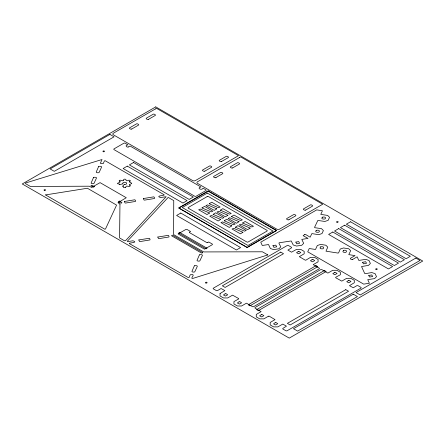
<?xml version="1.0" encoding="UTF-8"?>
<svg xmlns="http://www.w3.org/2000/svg" width="445" height="445" viewBox="0 0 445 445"><rect width="100%" height="100%" fill="white"/><g stroke="black" fill="none" stroke-linecap="round" stroke-linejoin="round"><path stroke-width="0.67" d="M123.443 180.397C123.137 178.606 126.43 178.768 126.107 180.47C127.593 181.716 129.033 178.901 130.29 180.898M125.707 187.351C126.035 184.319 129.128 187.862 130.296 185.849M129.3 184.881C131.904 182.934 133.211 184.013 129.267 181.888M122.687 186.194L124.188 184.464M120.15 181.844C119.421 183.045 114.793 183.412 119.555 184.147M123.415 180.431C122.164 181.738 120.411 178.94 119.193 180.887M129.267 181.821L130.296 180.959M122.848 183.841L119.8 184.558M125.685 187.373L123.799 187.378M122.703 186.238L123.454 186.399L123.766 187.351M129.311 184.959L130.296 185.787M119.182 180.959L120.15 181.771M119.56 184.158L119.761 184.53M124.311 184.475A1.947 1.124 0 0 0 126.358 183.996A1.941 1.124 0 0 0 125.084 182.272A1.941 1.124 0 0 0 122.837 183.618M220.041 293.539L220.041 295.947L223.518 297.955L227.69 297.955L232.557 295.146L238.72 298.584L238.659 298.973L233.948 301.571L233.948 303.98L237.424 305.988L241.596 305.988L246.463 303.173L252.376 306.588A0.985 0.567 0 0 0 253.767 306.588L319.126 268.852A0.985 0.567 0 0 0 319.126 268.051L313.213 264.636L318.08 261.827L318.08 259.418L314.604 257.41L310.432 257.41L305.943 260.13L305.264 260.169L299.318 256.67L304.174 253.8L304.174 251.392L300.698 249.384L296.526 249.384L291.553 252.187L287.882 250.107L291.314 247.976A0.985 0.567 0 0 0 291.314 247.175L288.532 245.568A0.985 0.567 0 0 0 287.142 245.568L213.439 288.121A0.985 0.567 0 0 0 213.439 288.922L216.22 290.529A0.985 0.567 0 0 0 217.611 290.529L221.087 288.521L224.864 290.607L220.041 293.539M267.818 254.929L192.513 278.526C189.748 278.653 196.384 273.681 191.077 274.726C189.392 273.809 189.97 278.386 188.268 277.597L129.328 243.565C127.804 242.764 139.135 242.742 132.955 240.784L127.81 241.596L127.259 241.335L167.921 197.658L168.449 197.513L173.75 200.606L173.617 234.593L203.715 251.931L262.411 251.792L267.818 254.929M119.966 204.077L119.583 237.941L124.205 240.612A0.985 0.567 0 0 0 125.768 240.472L166.13 196.696L160.589 197.552C154.476 195.633 165.479 195.667 164.194 194.793L105.231 160.751L104.442 160.873L103.207 163.671L100.359 163.326L102.016 159.516L26.005 182.873A0.985 0.567 0 0 0 25.771 183.779L30.394 186.449L89.284 186.199L91.57 187.44L100.081 182.639L126.274 197.736L117.992 202.692L119.966 204.077M45.585 194.932L104.87 229.242L105.471 229.042L116.584 205.095L87.409 188.252L45.585 194.91M202.002 207.932L211.203 211.887L212.86 211.203L204.516 206.385L202.008 207.915M209.233 203.754L218.434 207.715L220.091 207.025L211.748 202.208L209.239 203.727M209.534 213.01L207.02 214.573L198.676 209.756L200.333 209.067L209.534 213.01M213.127 214.357L222.328 218.311L223.985 217.622L215.641 212.805L213.133 214.34M216.765 208.833L214.251 210.396L205.907 205.579L207.565 204.895L216.765 208.833M220.358 210.179L229.559 214.14L231.216 213.45L222.873 208.633L220.364 210.162M220.659 219.435L218.145 220.998L209.801 216.181L211.458 215.491L220.659 219.435M224.252 220.776L233.453 224.736L235.11 224.046L226.766 219.229L224.258 220.764M227.89 215.258L225.376 216.821L217.032 212.004L218.69 211.314L227.89 215.258M231.483 216.604L240.684 220.559L242.341 219.874L233.998 215.057L231.489 216.587M231.784 225.854L229.27 227.417L220.926 222.6L222.583 221.916L231.784 225.854M235.377 227.2L244.578 231.155L246.235 230.471L237.891 225.654L235.377 227.2M239.015 221.682L236.501 223.245L228.157 218.428L229.815 217.739L239.015 221.682M242.608 223.028L251.809 226.983L253.466 226.294L245.123 221.477L242.608 223.028M242.909 232.279L240.395 233.842L232.051 229.025L233.708 228.335L242.909 232.279M250.14 228.101L247.626 229.665L239.282 224.847L240.94 224.163L250.14 228.101M128.51 146.939C126.942 147.94 124.216 145.026 127.982 144.842L125.201 143.234A0.985 0.567 0 0 0 123.81 143.234L114.076 148.853A0.985 0.567 0 0 0 114.076 149.659L194.732 196.223A0.985 0.567 0 0 0 196.123 196.223L205.857 190.605A0.985 0.567 0 0 0 205.857 189.798L203.076 188.196C201.835 191 196.106 187.768 200.99 186.989L130.068 146.043L128.51 146.939M131.803 128.983C131.258 129.873 128.277 128.104 129.718 127.782L136.304 123.977C136.854 123.12 139.802 124.828 138.389 125.178L131.803 128.983M148.569 119.305C148.007 120.222 145.059 118.415 146.483 118.103L153.069 114.298C153.614 113.442 156.579 115.149 155.155 115.5L148.569 119.305M204.834 171.119C204.4 171.981 201.285 170.296 202.748 169.918L209.339 166.113C209.873 165.284 212.782 166.886 211.475 167.314L204.834 171.119M207.826 242.453L206.919 242.67L189.375 232.54L189.314 232.151L190.61 231.522L187.134 229.514A0.985 0.567 0 0 0 185.743 229.514L178.095 233.931L204.516 249.183L212.165 244.767A0.985 0.567 0 0 0 212.165 243.966L208.688 241.958L207.826 242.453M215.936 177.555C215.53 178.462 212.365 176.693 213.85 176.354L220.436 172.549C220.993 171.698 223.918 173.4 222.522 173.756L215.936 177.555M221.588 161.452C221.176 162.364 218.022 160.578 219.502 160.244L226.088 156.44C226.622 155.611 229.537 157.213 228.229 157.647L221.588 161.452M232.702 167.876C232.151 168.755 229.197 166.997 230.616 166.675L237.202 162.87C237.747 162.013 240.712 163.727 239.288 164.077L232.702 167.876M225.109 293.834L223.457 294.963L225.498 296.047L227.712 294.824L225.938 293.611L225.109 293.834M239.015 301.86L237.363 302.995L239.404 304.074L241.618 302.856L239.844 301.643L239.037 301.799M261.26 314.704L259.607 315.839L261.649 316.918L263.863 315.7L262.088 314.487L261.26 314.704M268.246 316.328L263.907 318.865L259.735 318.865L256.259 316.857L256.259 314.448L261.126 311.639L255.219 308.229A0.985 0.567 0 0 1 255.219 307.423L320.578 269.692A0.985 0.567 0 0 1 321.969 269.692L327.876 273.102L332.743 270.293L336.915 270.293L340.392 272.301L340.392 274.71L335.714 277.28L335.619 277.691L341.782 281.129L346.649 278.32L350.821 278.32L354.298 280.328L354.298 282.736L349.475 285.668L353.258 287.754L356.734 285.746A0.985 0.567 0 0 1 358.125 285.746L360.906 287.353A0.985 0.567 0 0 1 360.906 288.154L287.203 330.707A0.985 0.567 0 0 1 285.812 330.707L283.031 329.1A0.985 0.567 0 0 1 283.031 328.299L286.463 326.168L282.792 324.088L277.814 326.891L273.642 326.891L270.165 324.889L270.165 322.48L275.021 319.605L269.075 316.111L268.268 316.267M275.166 322.736L273.514 323.865L275.555 324.95L277.769 323.726L275.995 322.514L275.166 322.736M288.966 219.691C288.399 220.587 285.479 218.862 286.88 218.489L293.472 214.685C294.017 213.856 296.893 215.458 295.608 215.892L288.966 219.691M298.195 251.564L296.537 252.699L298.584 253.778L300.798 252.56L299.023 251.347L298.2 251.536M305.721 210.023C305.164 210.902 302.216 209.189 303.635 208.816L310.221 205.017C310.755 204.183 313.669 205.79 312.362 206.219L305.715 210.057M304.641 234.615L303.128 235.666L308.046 238.403L301.799 239.399L303.674 243.343L301.76 245.256L296.537 246.063L293.222 244.956L291.225 240.951L279.243 242.77L278.887 243.126L280.789 246.88L278.882 248.794L273.658 249.601L270.343 248.499L268.535 244.539L262.283 245.484L260.753 242.197L316.729 209.879L322.425 210.763L320.778 214.379L327.637 215.424L329.545 217.332L328.143 220.353L324.833 221.454L317.841 220.436L314.548 227.362L314.904 227.712L321.49 228.641L323.398 230.555L321.996 233.569L318.687 234.676L311.856 233.592L310.132 237.202L305.47 234.393L304.647 234.582M312.101 259.596L310.443 260.726L312.49 261.81L314.704 260.586L312.93 259.374L312.123 259.535M334.473 272.512L332.821 273.642L334.863 274.726L337.076 273.503L335.302 272.29L334.473 272.512M348.379 280.539L346.727 281.674L348.769 282.753L350.983 281.535L349.208 280.322L348.379 280.539M352.696 259.385C352.117 260.258 349.192 258.534 350.61 258.183L355.038 255.625L348.785 254.629L350.66 250.685L348.747 248.772L343.523 247.965L340.214 249.066L338.606 252.871L337.994 253.077L325.996 251.175L327.759 247.136L325.851 245.223L320.628 244.416L317.313 245.518L315.505 249.478L309.242 248.527L307.712 251.814L363.687 284.132L369.383 283.248L367.742 279.644L374.607 278.598L376.514 276.684L375.118 273.669L371.803 272.562L365.295 273.664L364.683 273.458L361.529 266.544L368.471 265.387L370.385 263.473L368.983 260.459L365.673 259.352L358.842 260.436L357.124 256.832L352.69 259.418M93.539 177.466L91.192 182.862C90.385 183.635 93.962 184.158 94.045 183.301L96.454 178.106C97.082 177.221 94.201 177.038 93.539 177.466M98.64 166.502L96.292 171.892C95.553 172.699 98.912 173.188 99.179 172.376L101.555 167.142C102.183 166.258 99.296 166.063 98.64 166.502M194.354 265.837L192.006 271.228C191.228 272.04 194.782 272.529 194.854 271.667L197.268 266.477C197.88 265.57 195.094 265.504 194.37 265.787M199.432 254.868L197.085 260.258C196.278 261.037 199.855 261.56 199.939 260.703L202.347 255.508C202.976 254.629 200.1 254.429 199.432 254.868M316.178 230.427C314.398 232.284 317.736 232.596 318.97 232.095C320.678 230.271 317.463 229.831 316.178 230.427M322.308 217.216C320.578 219.096 323.754 219.285 325.084 218.934C326.841 217.032 323.582 216.693 322.308 217.216M320.589 246.914C318.859 248.805 321.54 248.961 323.048 248.799C325.089 246.88 321.935 246.324 320.589 246.914M343.468 250.452C341.727 252.354 344.441 252.482 345.926 252.343C347.94 250.446 344.847 249.823 343.468 250.452M124.389 201.479L124.973 202.864L125.473 203.076L134.935 201.529C136.498 201.885 135.13 199.065 134.179 199.877L124.389 201.479M143.385 198.548L143.969 199.927L144.475 200.139L153.931 198.598C155.461 198.96 154.137 196.128 153.169 196.951L143.385 198.548M138.823 239.989L139.407 241.368L139.908 241.579L149.37 240.039C150.894 240.406 149.603 237.58 148.602 238.392L138.851 239.927M157.814 237.04L158.398 238.425L158.904 238.637L168.36 237.09C169.857 237.452 168.611 234.637 167.598 235.45L157.814 237.04M272.957 245.679L273.886 247.359L276.74 246.808L275.811 245.128L272.957 245.679M295.836 242.136L296.765 243.816L299.624 243.27L298.695 241.591L295.869 242.08M362.608 262.289L363.487 263.857L366.53 263.279L365.651 261.71L362.608 262.289M368.738 275.5L369.617 277.068L372.66 276.49L371.781 274.921L368.738 275.5M155.75 106.889L22.25 183.963L289.25 338.111L422.75 261.037L155.75 106.889M109.904 134.401L50.107 168.922L54.279 171.331L114.076 136.81L109.904 134.401M155.283 109.003L113.38 133.2A1.969 1.135 0 0 0 113.38 134.802L192.646 180.564A1.969 1.135 0 0 0 195.427 180.564L238.537 155.678L156.49 108.307L155.283 109.003M127.287 166.113L123.115 168.522L182.912 203.048L187.084 200.639L127.287 166.113M133.544 162.503L129.373 164.911L189.169 199.432L193.341 197.024L133.544 162.503M94.346 186.639L93.305 187.239L91.219 186.032A0.74 0.428 0 0 1 91.219 185.432A0.74 0.428 0 0 1 92.26 185.432L94.346 186.639M119.377 201.09L118.337 201.691L120.595 202.998A0.74 0.428 0 0 0 121.641 202.998A0.74 0.428 0 0 0 121.641 202.392L119.377 201.09M239.416 157.575L197.513 181.771A1.969 1.135 0 0 0 197.513 183.379L276.779 229.142A1.969 1.135 0 0 0 279.56 229.142L322.67 204.249L240.623 156.879L239.416 157.575M208.16 190.894L178.59 207.965L247.142 247.542L276.707 230.471L208.16 190.894M208.188 191.178L178.985 208.037L247.125 247.376L276.328 230.516L208.188 191.178M207.32 193.085L182.289 207.537L247.999 245.473L273.03 231.022L207.32 193.085M207.148 196.595L188.374 207.437A0.985 0.567 0 0 0 188.374 208.238L246.78 241.958A0.985 0.567 0 0 0 248.171 241.958L266.944 231.122A0.985 0.567 0 0 0 266.944 230.315L208.538 196.595A0.985 0.567 0 0 0 207.148 196.595M180.776 213.055L176.604 215.463L236.401 249.984L240.573 247.576L180.776 213.055M179.713 232.457L178.673 233.058L206.024 248.85L207.064 248.249L179.713 232.457M280.739 252.098L222.333 285.824L225.114 287.425L283.521 253.706L280.739 252.098M332.804 232.012L328.632 234.42L388.429 268.941L392.601 266.533L332.804 232.012M338.712 228.602L334.54 231.011L394.337 265.531L398.509 263.123L338.712 228.602M344.625 225.187L340.453 227.595L400.25 262.122L404.422 259.713L344.625 225.187M350.532 221.777L346.36 224.185L406.157 258.706L410.329 256.298L350.532 221.777M316.045 265.665L248.243 304.808L249.979 305.81L317.78 266.666L316.045 265.665M324.422 270.499L256.62 309.642L258.356 310.649L326.157 271.506L324.422 270.499M345.782 289.651L287.375 323.37L290.157 324.978L348.563 291.258L345.782 289.651M353.263 294.173L293.466 328.694L297.638 331.102L357.435 296.581L353.263 294.173M415.841 258.044L356.045 292.565L360.216 294.974L420.013 260.453L415.841 258.044M202.303 252.321L172.927 235.361A0.74 0.428 0 0 0 171.881 235.361A0.74 0.428 0 0 0 171.881 235.967L201.262 252.927A0.74 0.428 0 0 0 202.303 252.927A0.74 0.428 0 0 0 202.303 252.321M376.042 269.486A0.773 0.445 0 0 0 377.249 269.147A0.773 0.445 0 0 0 376.136 268.713A0.773 0.445 0 0 0 376.042 269.486M205.885 283.014A0.773 0.445 0 0 0 207.086 282.675A0.773 0.445 0 0 0 205.979 282.241A0.773 0.445 0 0 0 205.885 283.014M336.999 222.278A0.773 0.445 0 0 0 338.161 221.894A0.773 0.445 0 0 0 336.999 221.504A0.773 0.445 0 0 0 336.999 222.278M44.422 190.421A0.773 0.445 0 0 0 45.579 190.032A0.773 0.445 0 0 0 44.422 189.642A0.773 0.445 0 0 0 44.422 190.421M103.329 151.728A0.773 0.445 0 0 0 104.492 151.339A0.773 0.445 0 0 0 103.329 150.955A0.773 0.445 0 0 0 103.329 151.728"/></g></svg>
